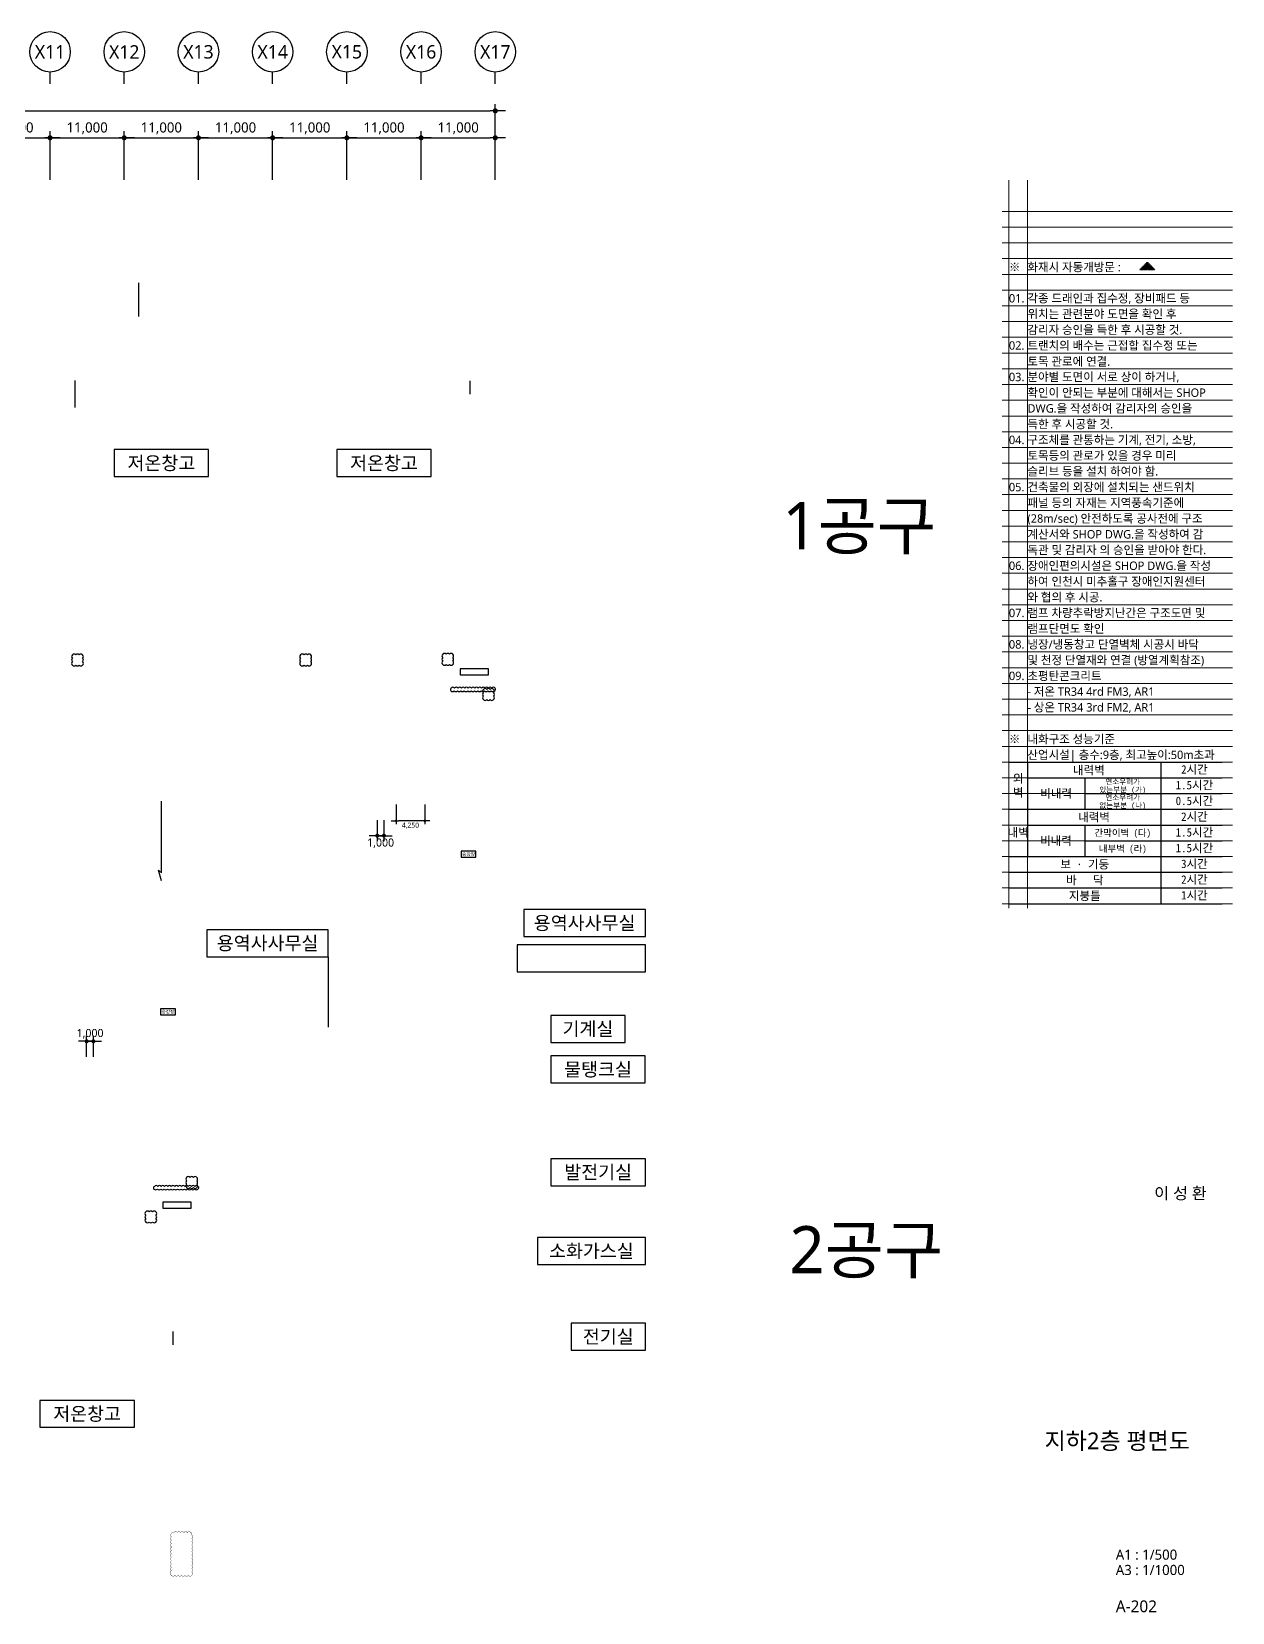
# Model space of a CAD drawing. Header units: millimetres. Extents: x 4003075 to 5615882, y 1445368 to 2591247.
# Drawn here: x 5429847 to 5607832, y 1446421 to 1680868 of the extents above; entities that cross this region are included whole.
import ezdxf
from ezdxf.enums import TextEntityAlignment as Align

# ---------------------------------------------------------------- set-up
doc = ezdxf.new("R2010")
doc.units = ezdxf.units.MM
doc.linetypes.add('DASHDOTX2', pattern=[2, 1, -0.5, 0, -0.5])
for name, color, linetype, lineweight in [('A-AXIS-BUBL', 7, 'Continuous', 25), ('A-BORD-TEXT', 3, 'Continuous', 25), ('A-DIMS', 7, 'Continuous', 25), ('A-MKXS-MAK2', 3, 'DASHDOTX2', 25), ('A-XXXX-SYMB', 7, 'Continuous', 25), ('A-XXXX-TXT2', 3, 'Continuous', 25), ('REV-202205', 20, 'Continuous', 25)]:
    doc.layers.add(name, color=color, linetype=linetype, lineweight=lineweight)
doc.layers.add('A-XXXX-NPLT', color=144, linetype='Continuous', lineweight=15, plot=False)
doc.styles.add('HY울릉도L', font='')
doc.styles.add('XR-평면도$0$맑은 고딕', font='malgun.ttf')
doc.styles.add('돋움체', font='')
doc.styles.add('맑은 고딕', font='malgun.ttf')
doc.styles.add('맑은고딕', font='malgun.ttf')
doc.styles.get('HY울릉도L').set_extended_font_data('HYwulM')
doc.styles.get('돋움체').set_extended_font_data('DotumChe')
doc.dimstyles.new('CDIM', dxfattribs={"dimtxt": 3, "dimasz": 1.5, "dimexe": 2, "dimexo": 1, "dimgap": 1, "dimtad": 1, "dimdec": 0, "dimrnd": 0.5, "dimzin": 0, "dimdsep": 32, "dimlunit": 6, "dimtxsty": 'HY울릉도L', "dimblk1": '_CIDOT', "dimblk2": '_CIDOT', "dimsah": 1, "dimcen": 5.5, "dimclrd": 2, "dimclre": 2, "dimclrt": 7, "dimadec": 0, "dimazin": 0, "dimtfac": 1, "dimtdec": 0, "dimtix": 1, "dimtmove": 2, "dimatfit": 1, "dimldrblk": '_CIDOT', "dimfxl": 1, "dimtolj": 1, "dimtzin": 0, "dimlwd": -1, "dimarcsym": 0})

# ---------------------------------------------------------------- blocks, each defined once
blk = doc.blocks.new('_CIDOT')
at = {"color": 0, "linetype": 'ByBlock'}
blk.add_line((2, 0), (-1, 0), dxfattribs=at)
at = {"color": 0, "linetype": 'ByBlock', "const_width": 0.5}
blk.add_lwpolyline([(-0.25, 0, 1), (0.25, 0, 1)], format="xyb", close=True, dxfattribs=at)
blk = doc.blocks.new('*D37')
at = {"layer": 'A-DIMS', "lineweight": -2, "transparency": 16777216}
for p, q in [((225693, 255621), (225693, 262871)), ((236693, 255621), (236693, 262871))]:
    blk.add_line(p, q, dxfattribs=at)
at = {"layer": 'A-DIMS', "transparency": 16777216}
blk.add_line((226443, 261871), (235943, 261871), dxfattribs=at)
at = {"layer": 'A-DIMS', "transparency": 16777216, "xscale": 750, "yscale": 750, "zscale": 750, "rotation": 180}
blk.add_blockref('_CIDOT', (225693, 261871), dxfattribs=at)
at = {"layer": 'A-DIMS', "transparency": 16777216, "xscale": 750, "yscale": 750, "zscale": 750}
blk.add_blockref('_CIDOT', (236693, 261871), dxfattribs=at)
at = {"layer": 'A-DIMS', "color": 3, "transparency": 16777216, "insert": (231193, 263275), "char_height": 1500, "attachment_point": 5, "style": '맑은고딕'}
blk.add_mtext('\\A1;11,000', dxfattribs=at)
blk = doc.blocks.new('*D38')
at = {"layer": 'A-DIMS', "lineweight": -2, "transparency": 16777216}
for p, q in [((236693, 255621), (236693, 262871)), ((247693, 255621), (247693, 262871))]:
    blk.add_line(p, q, dxfattribs=at)
at = {"layer": 'A-DIMS', "transparency": 16777216}
blk.add_line((237443, 261871), (246943, 261871), dxfattribs=at)
at = {"layer": 'A-DIMS', "transparency": 16777216, "xscale": 750, "yscale": 750, "zscale": 750, "rotation": 180}
blk.add_blockref('_CIDOT', (236693, 261871), dxfattribs=at)
at = {"layer": 'A-DIMS', "transparency": 16777216, "xscale": 750, "yscale": 750, "zscale": 750}
blk.add_blockref('_CIDOT', (247693, 261871), dxfattribs=at)
at = {"layer": 'A-DIMS', "color": 3, "transparency": 16777216, "insert": (242193, 263275), "char_height": 1500, "attachment_point": 5, "style": '맑은고딕'}
blk.add_mtext('\\A1;11,000', dxfattribs=at)
blk = doc.blocks.new('*D39')
at = {"layer": 'A-DIMS', "lineweight": -2, "transparency": 16777216}
for p, q in [((247693, 255621), (247693, 262871)), ((258693, 255621), (258693, 262871))]:
    blk.add_line(p, q, dxfattribs=at)
at = {"layer": 'A-DIMS', "transparency": 16777216}
blk.add_line((248443, 261871), (257943, 261871), dxfattribs=at)
at = {"layer": 'A-DIMS', "transparency": 16777216, "xscale": 750, "yscale": 750, "zscale": 750, "rotation": 180}
blk.add_blockref('_CIDOT', (247693, 261871), dxfattribs=at)
at = {"layer": 'A-DIMS', "transparency": 16777216, "xscale": 750, "yscale": 750, "zscale": 750}
blk.add_blockref('_CIDOT', (258693, 261871), dxfattribs=at)
at = {"layer": 'A-DIMS', "color": 3, "transparency": 16777216, "insert": (253193, 263275), "char_height": 1500, "attachment_point": 5, "style": '맑은고딕'}
blk.add_mtext('\\A1;11,000', dxfattribs=at)
blk = doc.blocks.new('*D40')
at = {"layer": 'A-DIMS', "lineweight": -2, "transparency": 16777216}
for p, q in [((258693, 255621), (258693, 262871)), ((269693, 255621), (269693, 262871))]:
    blk.add_line(p, q, dxfattribs=at)
at = {"layer": 'A-DIMS', "transparency": 16777216}
blk.add_line((259443, 261871), (268943, 261871), dxfattribs=at)
at = {"layer": 'A-DIMS', "transparency": 16777216, "xscale": 750, "yscale": 750, "zscale": 750, "rotation": 180}
blk.add_blockref('_CIDOT', (258693, 261871), dxfattribs=at)
at = {"layer": 'A-DIMS', "transparency": 16777216, "xscale": 750, "yscale": 750, "zscale": 750}
blk.add_blockref('_CIDOT', (269693, 261871), dxfattribs=at)
at = {"layer": 'A-DIMS', "color": 3, "transparency": 16777216, "insert": (264193, 263275), "char_height": 1500, "attachment_point": 5, "style": '맑은고딕'}
blk.add_mtext('\\A1;11,000', dxfattribs=at)
blk = doc.blocks.new('*D41')
at = {"layer": 'A-DIMS', "lineweight": -2, "transparency": 16777216}
for p, q in [((269693, 255621), (269693, 262871)), ((280693, 255621), (280693, 262871))]:
    blk.add_line(p, q, dxfattribs=at)
at = {"layer": 'A-DIMS', "transparency": 16777216}
blk.add_line((270443, 261871), (279943, 261871), dxfattribs=at)
at = {"layer": 'A-DIMS', "transparency": 16777216, "xscale": 750, "yscale": 750, "zscale": 750, "rotation": 180}
blk.add_blockref('_CIDOT', (269693, 261871), dxfattribs=at)
at = {"layer": 'A-DIMS', "transparency": 16777216, "xscale": 750, "yscale": 750, "zscale": 750}
blk.add_blockref('_CIDOT', (280693, 261871), dxfattribs=at)
at = {"layer": 'A-DIMS', "color": 3, "transparency": 16777216, "insert": (275193, 263275), "char_height": 1500, "attachment_point": 5, "style": '맑은고딕'}
blk.add_mtext('\\A1;11,000', dxfattribs=at)
blk = doc.blocks.new('*D42')
at = {"layer": 'A-DIMS', "lineweight": -2, "transparency": 16777216}
for p, q in [((280693, 255621), (280693, 262871)), ((291693, 255621), (291693, 262871))]:
    blk.add_line(p, q, dxfattribs=at)
at = {"layer": 'A-DIMS', "transparency": 16777216}
blk.add_line((281443, 261871), (290943, 261871), dxfattribs=at)
at = {"layer": 'A-DIMS', "transparency": 16777216, "xscale": 750, "yscale": 750, "zscale": 750, "rotation": 180}
blk.add_blockref('_CIDOT', (280693, 261871), dxfattribs=at)
at = {"layer": 'A-DIMS', "transparency": 16777216, "xscale": 750, "yscale": 750, "zscale": 750}
blk.add_blockref('_CIDOT', (291693, 261871), dxfattribs=at)
at = {"layer": 'A-DIMS', "color": 3, "transparency": 16777216, "insert": (286193, 263275), "char_height": 1500, "attachment_point": 5, "style": '맑은고딕'}
blk.add_mtext('\\A1;11,000', dxfattribs=at)
blk = doc.blocks.new('*D43')
at = {"layer": 'A-DIMS', "lineweight": -2, "transparency": 16777216}
for p, q in [((126693, 255621), (126693, 266871)), ((302693, 255621), (302693, 266871))]:
    blk.add_line(p, q, dxfattribs=at)
at = {"layer": 'A-DIMS', "transparency": 16777216}
blk.add_line((127443, 265871), (301943, 265871), dxfattribs=at)
at = {"layer": 'A-DIMS', "transparency": 16777216, "xscale": 750, "yscale": 750, "zscale": 750, "rotation": 180}
blk.add_blockref('_CIDOT', (126693, 265871), dxfattribs=at)
at = {"layer": 'A-DIMS', "transparency": 16777216, "xscale": 750, "yscale": 750, "zscale": 750}
blk.add_blockref('_CIDOT', (302693, 265871), dxfattribs=at)
at = {"layer": 'A-DIMS', "color": 3, "transparency": 16777216, "insert": (214693, 267275), "char_height": 1500, "attachment_point": 5, "style": '맑은고딕'}
blk.add_mtext('\\A1;176,000', dxfattribs=at)
blk = doc.blocks.new('*D44')
at = {"layer": 'A-DIMS', "lineweight": -2, "transparency": 16777216}
for p, q in [((291693, 255621), (291693, 262871)), ((302693, 255621), (302693, 262871))]:
    blk.add_line(p, q, dxfattribs=at)
at = {"layer": 'A-DIMS', "transparency": 16777216}
blk.add_line((292443, 261871), (301943, 261871), dxfattribs=at)
at = {"layer": 'A-DIMS', "transparency": 16777216, "xscale": 750, "yscale": 750, "zscale": 750, "rotation": 180}
blk.add_blockref('_CIDOT', (291693, 261871), dxfattribs=at)
at = {"layer": 'A-DIMS', "transparency": 16777216, "xscale": 750, "yscale": 750, "zscale": 750}
blk.add_blockref('_CIDOT', (302693, 261871), dxfattribs=at)
at = {"layer": 'A-DIMS', "color": 3, "transparency": 16777216, "insert": (297193, 263275), "char_height": 1500, "attachment_point": 5, "style": '맑은고딕'}
blk.add_mtext('\\A1;11,000', dxfattribs=at)
blk = doc.blocks.new('*D106')
at = {"layer": 'A-DIMS', "lineweight": -2, "transparency": 16777216}
for p, q in [((5481075, 1563916), (5481075, 1560817)), ((5482075, 1563916), (5482075, 1560817))]:
    blk.add_line(p, q, dxfattribs=at)
at = {"layer": 'A-DIMS', "transparency": 16777216}
for p, q in [((5480475, 1561617), (5479875, 1561617)), ((5482075, 1561617), (5481075, 1561617)), ((5482675, 1561617), (5483275, 1561617))]:
    blk.add_line(p, q, dxfattribs=at)
at = {"layer": 'A-DIMS', "transparency": 16777216, "xscale": 600, "yscale": 600, "zscale": 600}
blk.add_blockref('_CIDOT', (5481075, 1561617), dxfattribs=at)
at = {"layer": 'A-DIMS', "transparency": 16777216, "xscale": 600, "yscale": 600, "zscale": 600, "rotation": 180}
blk.add_blockref('_CIDOT', (5482075, 1561617), dxfattribs=at)
at = {"layer": 'A-DIMS', "color": 3, "transparency": 16777216, "insert": (5481575, 1560493), "char_height": 1200, "attachment_point": 5, "style": '맑은고딕'}
blk.add_mtext('\\A1;1,000', dxfattribs=at)
blk = doc.blocks.new('*D107')
at = {"layer": 'A-DIMS', "transparency": 16777216}
for p, q in [((5437405, 1531119), (5436805, 1531119)), ((5438005, 1531119), (5439005, 1531119)), ((5439605, 1531119), (5440205, 1531119))]:
    blk.add_line(p, q, dxfattribs=at)
at = {"layer": 'A-DIMS', "lineweight": -2, "transparency": 16777216}
for p, q in [((5438005, 1528819), (5438005, 1531919)), ((5439005, 1528819), (5439005, 1531919))]:
    blk.add_line(p, q, dxfattribs=at)
at = {"layer": 'A-DIMS', "transparency": 16777216, "xscale": 600, "yscale": 600, "zscale": 600}
blk.add_blockref('_CIDOT', (5438005, 1531119), dxfattribs=at)
at = {"layer": 'A-DIMS', "transparency": 16777216, "xscale": 600, "yscale": 600, "zscale": 600, "rotation": 180}
blk.add_blockref('_CIDOT', (5439005, 1531119), dxfattribs=at)
at = {"layer": 'A-DIMS', "color": 3, "transparency": 16777216, "insert": (5438505, 1532242), "char_height": 1200, "attachment_point": 5, "style": '맑은고딕'}
blk.add_mtext('\\A1;1,000', dxfattribs=at)
blk = doc.blocks.new('글_용역사사무실')
at = {"layer": 'A-XXXX-TXT2', "color": 0}
blk.add_lwpolyline([(-9000, -2000), (9000, -2000), (9000, 2000), (-9000, 2000)], close=True, dxfattribs=at)
at = {"layer": 'A-XXXX-TXT2', "style": '맑은고딕'}
blk.add_text('용역사사무실', height=2000, dxfattribs=at).set_placement((0, 0), align=Align.MIDDLE_CENTER)
blk = doc.blocks.new('글_물탱크실')
at = {"layer": 'A-XXXX-TXT2', "color": 0}
blk.add_lwpolyline([(-7000, -2000), (7000, -2000), (7000, 2000), (-7000, 2000)], close=True, dxfattribs=at)
at = {"layer": 'A-XXXX-TXT2', "style": '맑은고딕'}
blk.add_text('물탱크실', height=2000, dxfattribs=at).set_placement((0, 0), align=Align.MIDDLE_CENTER)
blk = doc.blocks.new('글_발전기실')
at = {"layer": 'A-XXXX-TXT2', "color": 0}
blk.add_lwpolyline([(-7000, -2000), (7000, -2000), (7000, 2000), (-7000, 2000)], close=True, dxfattribs=at)
at = {"layer": 'A-XXXX-TXT2', "style": '맑은고딕'}
blk.add_text('발전기실', height=2000, dxfattribs=at).set_placement((0, 0), align=Align.MIDDLE_CENTER)
blk = doc.blocks.new('글_전기실')
at = {"layer": 'A-XXXX-TXT2', "color": 0}
blk.add_lwpolyline([(-5500, -2000), (5500, -2000), (5500, 2000), (-5500, 2000)], close=True, dxfattribs=at)
at = {"layer": 'A-XXXX-TXT2', "style": '맑은고딕'}
blk.add_text('전기실', height=2000, dxfattribs=at).set_placement((0, 0), align=Align.MIDDLE_CENTER)
blk = doc.blocks.new('글_소화가스실')
at = {"layer": 'A-XXXX-TXT2', "color": 0}
blk.add_lwpolyline([(-8000, -2000), (8000, -2000), (8000, 2000), (-8000, 2000)], close=True, dxfattribs=at)
at = {"layer": 'A-XXXX-TXT2', "style": '맑은고딕'}
blk.add_text('소화가스실', height=2000, dxfattribs=at).set_placement((0, 0), align=Align.MIDDLE_CENTER)
blk = doc.blocks.new('글_기계실')
at = {"layer": 'A-XXXX-TXT2', "color": 0}
blk.add_lwpolyline([(-5500, -2000), (5500, -2000), (5500, 2000), (-5500, 2000)], close=True, dxfattribs=at)
at = {"layer": 'A-XXXX-TXT2', "style": '맑은고딕'}
blk.add_text('기계실', height=2000, dxfattribs=at).set_placement((0, 0), align=Align.MIDDLE_CENTER)
blk = doc.blocks.new('*D115')
at = {"layer": 'A-DIMS', "lineweight": -2, "transparency": 16777216}
for p, q in [((5483875, 1566258), (5483875, 1563309)), ((5488125, 1566258), (5488125, 1563309))]:
    blk.add_line(p, q, dxfattribs=at)
at = {"layer": 'A-DIMS', "transparency": 16777216}
blk.add_line((5487750, 1563809), (5484250, 1563809), dxfattribs=at)
at = {"layer": 'A-DIMS', "transparency": 16777216, "xscale": 375, "yscale": 375, "zscale": 375, "rotation": 180}
blk.add_blockref('_CIDOT', (5483875, 1563809), dxfattribs=at)
at = {"layer": 'A-DIMS', "transparency": 16777216, "xscale": 375, "yscale": 375, "zscale": 375}
blk.add_blockref('_CIDOT', (5488125, 1563809), dxfattribs=at)
at = {"layer": 'A-DIMS', "color": 3, "transparency": 16777216, "insert": (5486000, 1563108), "char_height": 750, "attachment_point": 5, "style": '맑은고딕'}
blk.add_mtext('\\A1;4,250', dxfattribs=at)
blk = doc.blocks.new('글_저온창고')
at = {"layer": 'A-XXXX-TXT2', "color": 0}
blk.add_lwpolyline([(-7000, -2000), (7000, -2000), (7000, 2000), (-7000, 2000)], close=True, dxfattribs=at)
at = {"layer": 'A-XXXX-TXT2', "style": '맑은고딕'}
blk.add_text('저온창고', height=2000, dxfattribs=at).set_placement((0, 0), align=Align.MIDDLE_CENTER)
blk = doc.blocks.new('글_승강장')
at = {"layer": 'A-XXXX-TXT2', "color": 0, "ltscale": 100}
blk.add_lwpolyline([(-1100, 450), (-1100, -450), (1100, -450), (1100, 450)], close=True, dxfattribs=at)
at = {"layer": 'A-XXXX-TXT2', "ltscale": 100, "style": 'XR-평면도$0$맑은 고딕'}
blk.add_text('승강장', height=500, dxfattribs=at).set_placement((0, 0), align=Align.MIDDLE_CENTER)
blk = doc.blocks.new('NOTE(220317)')
at = {"layer": 'A-XXXX-NPLT'}
for p, q in [((1010649.8, 179732.7), (1010649.8, 175412.7)), ((1010759.8, 179732.7), (1010759.8, 175412.7)), ((1010609.8, 179546.1), (1011974.8, 179546.1)), ((1010609.8, 179452.7), (1011974.8, 179452.7)), ((1010609.8, 179359.4), (1011974.8, 179359.4)), ((1010609.8, 179266.1), (1011974.8, 179266.1)), ((1010609.8, 179172.7), (1011974.8, 179172.7)), ((1010609.8, 179079.4), (1011974.8, 179079.4)), ((1010609.8, 178986.1), (1011974.8, 178986.1)), ((1010609.8, 178892.7), (1011974.8, 178892.7)), ((1010609.8, 178799.4), (1011974.8, 178799.4)), ((1010609.8, 178706.1), (1011974.8, 178706.1)), ((1010609.8, 178612.7), (1011974.8, 178612.7)), ((1010609.8, 178519.4), (1011974.8, 178519.4)), ((1010609.8, 178426.1), (1011974.8, 178426.1)), ((1010609.8, 178332.7), (1011974.8, 178332.7)), ((1010609.8, 178239.4), (1011974.8, 178239.4)), ((1010609.8, 178146.1), (1011974.8, 178146.1)), ((1010609.8, 178052.7), (1011974.8, 178052.7)), ((1010609.8, 177959.4), (1011974.8, 177959.4)), ((1010609.8, 177866.1), (1011974.8, 177866.1)), ((1010609.8, 177772.7), (1011974.8, 177772.7)), ((1010609.8, 177679.4), (1011974.8, 177679.4)), ((1010609.8, 177586.1), (1011974.8, 177586.1)), ((1010609.8, 177492.7), (1011974.8, 177492.7)), ((1010609.8, 177399.4), (1011974.8, 177399.4)), ((1010609.8, 177306.1), (1011974.8, 177306.1)), ((1010609.8, 177212.7), (1011974.8, 177212.7)), ((1010609.8, 177119.4), (1011974.8, 177119.4)), ((1010609.8, 177026.1), (1011974.8, 177026.1)), ((1010609.8, 176932.7), (1011974.8, 176932.7)), ((1010609.8, 176839.4), (1011974.8, 176839.4)), ((1010609.8, 176746.1), (1011974.8, 176746.1)), ((1010609.8, 176652.7), (1011974.8, 176652.7)), ((1010609.8, 176559.4), (1011974.8, 176559.4)), ((1010609.8, 176466.1), (1011974.8, 176466.1)), ((1010609.8, 176372.7), (1011974.8, 176372.7)), ((1010609.8, 176279.4), (1011974.8, 176279.4)), ((1010609.8, 176186.1), (1011974.8, 176186.1)), ((1010609.8, 176092.7), (1011974.8, 176092.7)), ((1010609.8, 175999.4), (1011974.8, 175999.4)), ((1010609.8, 175906.1), (1011974.8, 175906.1)), ((1010609.8, 175812.7), (1011974.8, 175812.7)), ((1010609.8, 175719.4), (1011974.8, 175719.4)), ((1010609.8, 175626.1), (1011974.8, 175626.1)), ((1010609.8, 175532.7), (1011974.8, 175532.7)), ((1010609.8, 175439.4), (1011974.8, 175439.4))]:
    blk.add_line(p, q, dxfattribs=at)
blk = doc.blocks.new('NOTE_평면도')
h = blk.add_hatch(color=240)
h.dxf.hatch_style = 1
h.paths.add_polyline_path([(8008.9, 4986.8), (7986.9, 5008.8), (7964.9, 4986.8)])
for points in [[(7576.5, 3525.6), (8209, 3525.6)], [(7631.5, 3525.6), (7631.5, 3245.6)], [(8026.5, 3525.6), (8026.5, 3105.6)], [(7631.5, 3478.9), (8209, 3478.9)], [(7801.5, 3478.9), (7801.5, 3385.6)], [(7801.5, 3432.3), (8209, 3432.3)], [(7576.5, 3385.6), (8209, 3385.6)], [(7631.5, 3338.9), (8209, 3338.9)], [(7801.5, 3338.9), (7801.5, 3245.6)], [(7801.5, 3292.3), (8209, 3292.3)], [(7576.5, 3245.6), (8209, 3245.6)], [(7576.5, 3198.9), (8209, 3198.9)], [(7576.5, 3152.3), (8209, 3152.3)], [(7576.5, 3105.6), (8209, 3105.6)]]:
    blk.add_lwpolyline(points)
at = {"layer": 'A-MKXS-MAK2', "color": 240}
blk.add_lwpolyline([(8008.9, 4986.8), (7986.9, 5008.8), (7964.9, 4986.8)], close=True, dxfattribs=at)
at = {"layer": 'A-XXXX-TXT2', "style": '맑은 고딕'}
for s, p in [('※', (7576.5, 4993.9)), ('화재시 자동개방문 : ', (7631.5, 4993.9)), ('01.', (7576.5, 4901.4)), ('각종 드래인과 집수정, 장비패드 등', (7631.5, 4901.4)), ('위치는 관련분야 도면을 확인 후', (7631.5, 4854.8)), ('감리자 승인을 득한 후 시공할 것.', (7631.5, 4808.1)), ('02.', (7576.5, 4761.4)), ('트랜치의 배수는 근접합 집수정 또는', (7631.5, 4761.4)), ('토목 관로에 연결.', (7631.5, 4713.9)), ('03.', (7576.5, 4668.1)), ('분야별 도면이 서로 상이 하거나,', (7631.5, 4668.1)), ('확인이 안되는 부분에 대해서는 SHOP', (7631.5, 4621.4)), ('DWG.을 작성하여 감리자의 승인을', (7631.5, 4574.8)), ('득한 후 시공할 것.', (7631.5, 4528.1)), ('04.', (7576.5, 4481.4)), ('구조체를 관통하는 기계, 전기, 소방,', (7631.5, 4481.4)), ('토목등의 관로가 있을 경우 미리', (7631.5, 4434.8)), ('슬리브 등을 설치 하여야 함.', (7631.5, 4388.1)), ('05.', (7576.5, 4341.4)), ('건축물의 외장에 설치되는 샌드위치', (7631.5, 4341.4)), ('패널 등의 자재는 지역풍속기준에', (7631.5, 4294.8)), ('(28m/sec) 안전하도록 공사전에 구조', (7631.5, 4248.1)), ('계산서와 SHOP DWG.을 작성하여 감', (7631.5, 4201.4)), ('독관 및 감리자 의 승인을 받아야 한다.', (7631.5, 4154.8)), ('06.', (7576.5, 4108.1)), ('장애인편의시설은 SHOP DWG.을 작성', (7631.5, 4108.1)), ('하여 인천시 미추홀구 장애인지원센터', (7631.5, 4061.4)), ('와 협의 후 시공.', (7631.5, 4014.8)), ('07.', (7576.5, 3968.1)), ('램프 차량추락방지난간은 구조도면 및', (7631.5, 3968.1)), ('램프단면도 확인', (7631.5, 3921.4)), ('08.', (7576.5, 3874.8)), ('냉장/냉동창고 단열벽체 시공시 바닥', (7631.5, 3874.8)), ('및 천정 단열재와 연결 (방열계획참조)', (7631.5, 3828.1)), ('09.', (7576.5, 3781.4)), ('초평탄콘크리트', (7631.5, 3781.4)), ('- 저온 TR34 4rd FM3, AR1', (7631.5, 3734.8)), ('- 상온 TR34 3rd FM2, AR1', (7631.5, 3688.1)), ('※', (7576.5, 3593.9)), ('내화구조 성능기준', (7631.5, 3593.9)), ('산업시설| 층수:9층, 최고높이:50m초과', (7631.5, 3547.2))]:
    blk.add_text(s, height=25, dxfattribs=at).set_placement(p, align=Align.MIDDLE_LEFT)
at = {"layer": 'A-XXXX-TXT2', "style": '돋움체'}
for s, height, p in [('내력벽', 25, (7813.7, 3501.4)), ('2시간', 25, (8126.5, 3503.9)), ('연소우려가', 16, (7914, 3467.6)), ('1.5시간', 25, (8126.5, 3457.3)), ('비내력', 25, (7716.5, 3432.3)), ('있는부분 (가)', 16, (7914, 3443.6)), ('연소우려가', 16, (7914, 3420.9)), ('0.5시간', 25, (8126.5, 3410.6)), ('내력벽', 25, (7829, 3362.3)), ('없는부분 (나)', 16, (7914, 3396.9)), ('2시간', 25, (8126.5, 3363.9)), ('1.5시간', 25, (8126.5, 3317.3)), ('비내력', 25, (7716.1, 3292.3)), ('간막이벽 (다)', 20, (7914, 3315.6)), ('1.5시간', 25, (8126.5, 3270.6)), ('보 · 기둥', 25, (7801.5, 3222.3)), ('내부벽 (라)', 20, (7914, 3268.9)), ('3시간', 25, (8126.5, 3223.9)), ('바   닥', 25, (7801.5, 3175.6)), ('2시간', 25, (8126.5, 3177.3)), ('지붕틀', 25, (7801.5, 3128.9)), ('1시간', 25, (8126.5, 3130.6))]:
    blk.add_text(s, height=height, dxfattribs=at).set_placement(p, align=Align.MIDDLE_CENTER)
at = {"layer": 'A-XXXX-TXT2', "char_height": 25, "attachment_point": 5, "style": '맑은 고딕'}
for s, width, insert in [('{\\fDotumChe|b0|i0|c129|p49;외\\P벽}', 24.9, (7604, 3455.1)), ('{\\fDotumChe|b0|i0|c129|p49;내벽}', 25, (7604, 3315.6))]:
    blk.add_mtext_dynamic_manual_height_columns(s, width=width, gutter_width=125, heights=[0], dxfattribs=dict(at, insert=insert))
blk = doc.blocks.new('DIM(210222)')
for p, q in [((236693, 269870.6), (236693, 271620.6)), ((247693, 269870.6), (247693, 271620.6)), ((258693, 269870.6), (258693, 271620.6)), ((269693, 269870.6), (269693, 271620.6)), ((280693, 269870.6), (280693, 271620.6)), ((291693, 269870.6), (291693, 271620.6)), ((302693, 269870.6), (302693, 271620.6))]:
    blk.add_line(p, q)
at = {"layer": 'A-AXIS-BUBL', "ltscale": 0.2}
for centre in [(236693, 274620.6), (247693, 274620.6), (258693, 274620.6), (269693, 274620.6), (280693, 274620.6), (291693, 274620.6), (302693, 274620.6)]:
    blk.add_circle(centre, 3000, dxfattribs=at)
at = {"layer": 'A-XXXX-TXT2', "ltscale": 0.2, "style": '맑은고딕'}
for s, p in [('X11', (236693, 274620.6)), ('X12', (247693, 274620.6)), ('X13', (258693, 274620.6)), ('X14', (269693, 274620.6)), ('X15', (280693, 274620.6)), ('X16', (291693, 274620.6)), ('X17', (302693, 274620.6))]:
    blk.add_text(s, height=2000, dxfattribs=at).set_placement(p, align=Align.MIDDLE)
at = {"layer": 'A-DIMS'}
for p1, p2, distance, picture, middle in [((126693, 255120.6), (302693, 255120.6), 10750, '*D43', (214693, 267275.5)), ((225693, 255120.6), (236693, 255120.6), 6750, '*D37', (231193, 263275.5)), ((236693, 255120.6), (247693, 255120.6), 6750, '*D38', (242193, 263275.5)), ((247693, 255120.6), (258693, 255120.6), 6750, '*D39', (253193, 263275.5)), ((258693, 255120.6), (269693, 255120.6), 6750, '*D40', (264193, 263275.5)), ((269693, 255120.6), (280693, 255120.6), 6750, '*D41', (275193, 263275.5)), ((280693, 255120.6), (291693, 255120.6), 6750, '*D42', (286193, 263275.5)), ((291693, 255120.6), (302693, 255120.6), 6750, '*D44', (297193, 263275.5))]:
    dim = blk.add_aligned_dim(p1=p1, p2=p2, distance=distance, dimstyle='CDIM', override={"dimscale": 500, "dimtxsty": '맑은고딕', "dimclrd": 256, "dimclre": 256, "dimclrt": 3}, dxfattribs=at)
    dim.commit()
    dim.dimension.update_dxf_attribs({"geometry": picture, "text_midpoint": middle})

msp = doc.modelspace()

# ---------------------------------------------------------------- linework, layer by layer
for p, q in [((5445694.9, 1643617.6), (5445694.9, 1638617.6)), ((5436301.6, 1625142.3), (5436301.6, 1629142.3)), ((5494848.5, 1627088.9), (5494848.5, 1629088.9)), ((5473825.3, 1543667.6), (5473825.3, 1533192)), ((5450848.5, 1486088.9), (5450848.5, 1488088.9))]:
    msp.add_line(p, q)
at = {"layer": 'A-XXXX-SYMB'}
msp.add_lwpolyline([(5449075, 1554917.6), (5448675, 1556517.6), (5449075, 1556117.6), (5449075, 1566737.3)], dxfattribs=at)
at = {"layer": 'A-XXXX-TXT2', "color": 0, "ltscale": 100}
for points in [[(5493375, 1586367.6), (5493375, 1585467.6), (5497575, 1585467.6), (5497575, 1586367.6)], [(5449275, 1507267.6), (5449275, 1506367.6), (5453475, 1506367.6), (5453475, 1507267.6)]]:
    msp.add_lwpolyline(points, close=True, dxfattribs=at)
at = {"layer": 'A-XXXX-TXT2', "color": 0}
msp.add_lwpolyline([(5501819.9, 1541413.8), (5520819.9, 1541413.8), (5520819.9, 1545413.8), (5501819.9, 1545413.8)], close=True, dxfattribs=at)
at = {"layer": 'REV-202205'}
for points in [[(5435910.1, 1586917.6, 0.52056705), (5436410.1, 1586917.6, 0.52056705), (5436910.1, 1586917.6, 0.52056705), (5437410.1, 1586917.6, 0.52056705), (5437410.1, 1587417.6, 0.52056705), (5437410.1, 1587917.6, 0.52056705), (5437410.1, 1588417.6, 0.52056705), (5436910.1, 1588417.6, 0.52056705), (5436410.1, 1588417.6, 0.52056705), (5435910.1, 1588417.6, 0.52056705), (5435910.1, 1587917.6, 0.52056705), (5435910.1, 1587417.6, 0.52056705)], [(5469720.7, 1586917.6, 0.52056705), (5470220.7, 1586917.6, 0.52056705), (5470720.7, 1586917.6, 0.52056705), (5471220.7, 1586917.6, 0.52056705), (5471220.7, 1587417.6, 0.52056705), (5471220.7, 1587917.6, 0.52056705), (5471220.7, 1588417.6, 0.52056705), (5470720.7, 1588417.6, 0.52056705), (5470220.7, 1588417.6, 0.52056705), (5469720.7, 1588417.6, 0.52056705), (5469720.7, 1587917.6, 0.52056705), (5469720.7, 1587417.6, 0.52056705)], [(5490775, 1587017.6, 0.52056705), (5491275, 1587017.6, 0.52056705), (5491775, 1587017.6, 0.52056705), (5492275, 1587017.6, 0.52056705), (5492275, 1587517.6, 0.52056705), (5492275, 1588017.6, 0.52056705), (5492275, 1588517.6, 0.52056705), (5491775, 1588517.6, 0.52056705), (5491275, 1588517.6, 0.52056705), (5490775, 1588517.6, 0.52056705), (5490775, 1588017.6, 0.52056705), (5490775, 1587517.6, 0.52056705)], [(5491985.3, 1583113.5, 0.52056705), (5492485.3, 1583113.5, 0.52056705), (5492985.3, 1583113.5, 0.52056705), (5493485.3, 1583113.5, 0.52056705), (5493985.3, 1583113.5, 0.52056705), (5494485.3, 1583113.5, 0.52056705), (5494985.3, 1583113.5, 0.52056705), (5495485.3, 1583113.5, 0.52056705), (5495985.3, 1583113.5, 0.52056705), (5496485.3, 1583113.5, 0.52056705), (5496985.3, 1583113.5, 0.52056705), (5497485.3, 1583113.5, 0.52056705), (5497985.3, 1583113.5, 0.52056705), (5498485.3, 1583113.5, 0.52056705), (5498550.9, 1583508.2, 0.52056705), (5498050.9, 1583508.2, 0.52056705), (5497550.9, 1583508.2, 0.52056705), (5497050.9, 1583508.2, 0.52056705), (5496550.9, 1583508.2, 0.52056705), (5496050.9, 1583508.2, 0.52056705), (5495550.9, 1583508.2, 0.52056705), (5495050.9, 1583508.2, 0.52056705), (5494550.9, 1583508.2, 0.52056705), (5494050.9, 1583508.2, 0.52056705), (5493550.9, 1583508.2, 0.52056705), (5493050.9, 1583508.2, 0.52056705), (5492550.9, 1583508.2, 0.52056705), (5492050.9, 1583508.2, 0.52056705)], [(5496825, 1581817.6, 0.52056705), (5497325, 1581817.6, 0.52056705), (5497825, 1581817.6, 0.52056705), (5498325, 1581817.6, 0.52056705), (5498325, 1582317.6, 0.52056705), (5498325, 1582817.6, 0.52056705), (5498325, 1583317.6, 0.52056705), (5497825, 1583317.6, 0.52056705), (5497325, 1583317.6, 0.52056705), (5496825, 1583317.6, 0.52056705), (5496825, 1582817.6, 0.52056705), (5496825, 1582317.6, 0.52056705)], [(5452825, 1509417.6, 0.52056705), (5453325, 1509417.6, 0.52056705), (5453825, 1509417.6, 0.52056705), (5454325, 1509417.6, 0.52056705), (5454325, 1509917.6, 0.52056705), (5454325, 1510417.6, 0.52056705), (5454325, 1510917.6, 0.52056705), (5453825, 1510917.6, 0.52056705), (5453325, 1510917.6, 0.52056705), (5452825, 1510917.6, 0.52056705), (5452825, 1510417.6, 0.52056705), (5452825, 1509917.6, 0.52056705)], [(5447985.3, 1509213.5, 0.52056705), (5448485.3, 1509213.5, 0.52056705), (5448985.3, 1509213.5, 0.52056705), (5449485.3, 1509213.5, 0.52056705), (5449985.3, 1509213.5, 0.52056705), (5450485.3, 1509213.5, 0.52056705), (5450985.3, 1509213.5, 0.52056705), (5451485.3, 1509213.5, 0.52056705), (5451985.3, 1509213.5, 0.52056705), (5452485.3, 1509213.5, 0.52056705), (5452985.3, 1509213.5, 0.52056705), (5453485.3, 1509213.5, 0.52056705), (5453985.3, 1509213.5, 0.52056705), (5454485.3, 1509213.5, 0.52056705), (5454550.9, 1509608.2, 0.52056705), (5454050.9, 1509608.2, 0.52056705), (5453550.9, 1509608.2, 0.52056705), (5453050.9, 1509608.2, 0.52056705), (5452550.9, 1509608.2, 0.52056705), (5452050.9, 1509608.2, 0.52056705), (5451550.9, 1509608.2, 0.52056705), (5451050.9, 1509608.2, 0.52056705), (5450550.9, 1509608.2, 0.52056705), (5450050.9, 1509608.2, 0.52056705), (5449550.9, 1509608.2, 0.52056705), (5449050.9, 1509608.2, 0.52056705), (5448550.9, 1509608.2, 0.52056705), (5448050.9, 1509608.2, 0.52056705)], [(5446775, 1504317.6, 0.52056705), (5447275, 1504317.6, 0.52056705), (5447775, 1504317.6, 0.52056705), (5448275, 1504317.6, 0.52056705), (5448275, 1504817.6, 0.52056705), (5448275, 1505317.6, 0.52056705), (5448275, 1505817.6, 0.52056705), (5447775, 1505817.6, 0.52056705), (5447275, 1505817.6, 0.52056705), (5446775, 1505817.6, 0.52056705), (5446775, 1505317.6, 0.52056705), (5446775, 1504817.6, 0.52056705)]]:
    msp.add_lwpolyline(points, format="xyb", close=True, dxfattribs=at)
at = {"layer": 'REV-202205', "const_width": 50}
msp.add_lwpolyline([(5450575, 1451917.6, 0.52056705), (5451075, 1451917.6, 0.52056705), (5451575, 1451917.6, 0.52056705), (5452075, 1451917.6, 0.52056705), (5452575, 1451917.6, 0.52056705), (5453075, 1451917.6, 0.52056705), (5453575, 1451917.6, 0.52056705), (5453575, 1452417.6, 0.52056705), (5453575, 1452917.6, 0.52056705), (5453575, 1453417.6, 0.52056705), (5453575, 1453917.6, 0.52056705), (5453575, 1454417.6, 0.52056705), (5453575, 1454917.6, 0.52056705), (5453575, 1455417.6, 0.52056705), (5453575, 1455917.6, 0.52056705), (5453575, 1456417.6, 0.52056705), (5453575, 1456917.6, 0.52056705), (5453575, 1457417.6, 0.52056705), (5453575, 1457917.6, 0.52056705), (5453425, 1458267.6, 0.52056705), (5452925, 1458267.6, 0.52056705), (5452425, 1458267.6, 0.52056705), (5451925, 1458267.6, 0.52056705), (5451425, 1458267.6, 0.52056705), (5450925, 1458267.6, 0.52056705), (5450575, 1458117.6, 0.52056705), (5450575, 1457617.6, 0.52056705), (5450575, 1457117.6, 0.52056705), (5450575, 1456617.6, 0.52056705), (5450575, 1456117.6, 0.52056705), (5450575, 1455617.6, 0.52056705), (5450575, 1455117.6, 0.52056705), (5450575, 1454617.6, 0.52056705), (5450575, 1454117.6, 0.52056705), (5450575, 1453617.6, 0.52056705), (5450575, 1453117.6, 0.52056705), (5450575, 1452617.6, 0.52056705)], format="xyb", close=True, dxfattribs=at)

# ---------------------------------------------------------------- block references
for name, p in [('DIM(210222)', (5195882, 1403247)), ('글_저온창고', (5449075, 1616867.6)), ('글_저온창고', (5482075, 1616867.6)), ('글_승강장', (5494607.4, 1558879.7)), ('글_용역사사무실', (5511819.9, 1548667.6)), ('글_용역사사무실', (5464825.3, 1545667.6)), ('글_승강장', (5450065, 1535499)), ('글_기계실', (5512306.8, 1532966)), ('글_물탱크실', (5513806.8, 1526941.8)), ('글_발전기실', (5513819.9, 1511702.5)), ('글_소화가스실', (5512819.9, 1500021.5)), ('글_전기실', (5515319.9, 1487315.2)), ('글_저온창고', (5438075, 1475867.6))]:
    msp.add_blockref(name, p)
for name, p, xscale, yscale, zscale in [('NOTE(220317)', (-19691538.3, -2834458.7), 25, 25, 25), ('NOTE_평면도', (5195882, 1396247), 50, 50, 50)]:
    msp.add_blockref(name, p, dxfattribs=dict(xscale=xscale, yscale=yscale, zscale=zscale))

# ---------------------------------------------------------------- texts
at = {"layer": 'A-BORD-TEXT', "color": 1, "style": '맑은고딕'}
for s, p in [('1공구', (5552530.7, 1607592.6)), ('2공구', (5553578.9, 1500213))]:
    msp.add_text(s, height=7000, dxfattribs=at).set_placement(p, align=Align.MIDDLE_CENTER)
at = {"layer": 'A-BORD-TEXT', "style": '맑은고딕'}
msp.add_text('이 성 환', height=1750, dxfattribs=at).set_placement((5604024.8, 1507708.1), align=Align.RIGHT)
msp.add_text('지하2층 평면도', height=2500, dxfattribs=at).set_placement((5590769.5, 1471859.5), align=Align.MIDDLE_CENTER)
for s, height, p in [('A1 : 1/500', 1500, (5590554.8, 1454231.4)), ('A3 : 1/1000', 1500, (5590554.8, 1451963.9)), ('A-202', 1750, (5590554.8, 1446445.8))]:
    msp.add_text(s, height=height, dxfattribs=at).set_placement(p)

# ---------------------------------------------------------------- dimensions: what is measured, and where the dimension line sits
at = {"layer": 'A-DIMS'}
for base, p1, p2, override, picture, middle in [((5483875, 1563808.6), (5488125, 1566508.4), (5483875, 1566508.4), {"dimscale": 250, "dimtad": 4, "dimtxsty": '맑은고딕', "dimclrd": 256, "dimclre": 256, "dimclrt": 3}, '*D115', (5486000, 1563108.2)), ((5481075, 1561616.6), (5482075, 1564316.4), (5481075, 1564316.4), {"dimscale": 400, "dimtad": 4, "dimtxsty": '맑은고딕', "dimclrd": 256, "dimclre": 256, "dimclrt": 3}, '*D106', (5481575, 1560492.7))]:
    dim = msp.add_linear_dim(base=base, p1=p1, p2=p2, angle=180, dimstyle='CDIM', override=override, dxfattribs=at)
    dim.commit()
    dim.dimension.update_dxf_attribs({"geometry": picture, "text_midpoint": middle})
dim = msp.add_linear_dim(base=(5439005.4, 1531118.5), p1=(5438005.4, 1528418.7), p2=(5439005.4, 1528418.7), dimstyle='CDIM', override={"dimscale": 400, "dimtxsty": '맑은고딕', "dimclrd": 256, "dimclre": 256, "dimclrt": 3}, dxfattribs=at)
dim.commit()
dim.dimension.update_dxf_attribs({"geometry": '*D107', "text_midpoint": (5438505.4, 1532242.4)})

doc.saveas('drawing.dxf')
